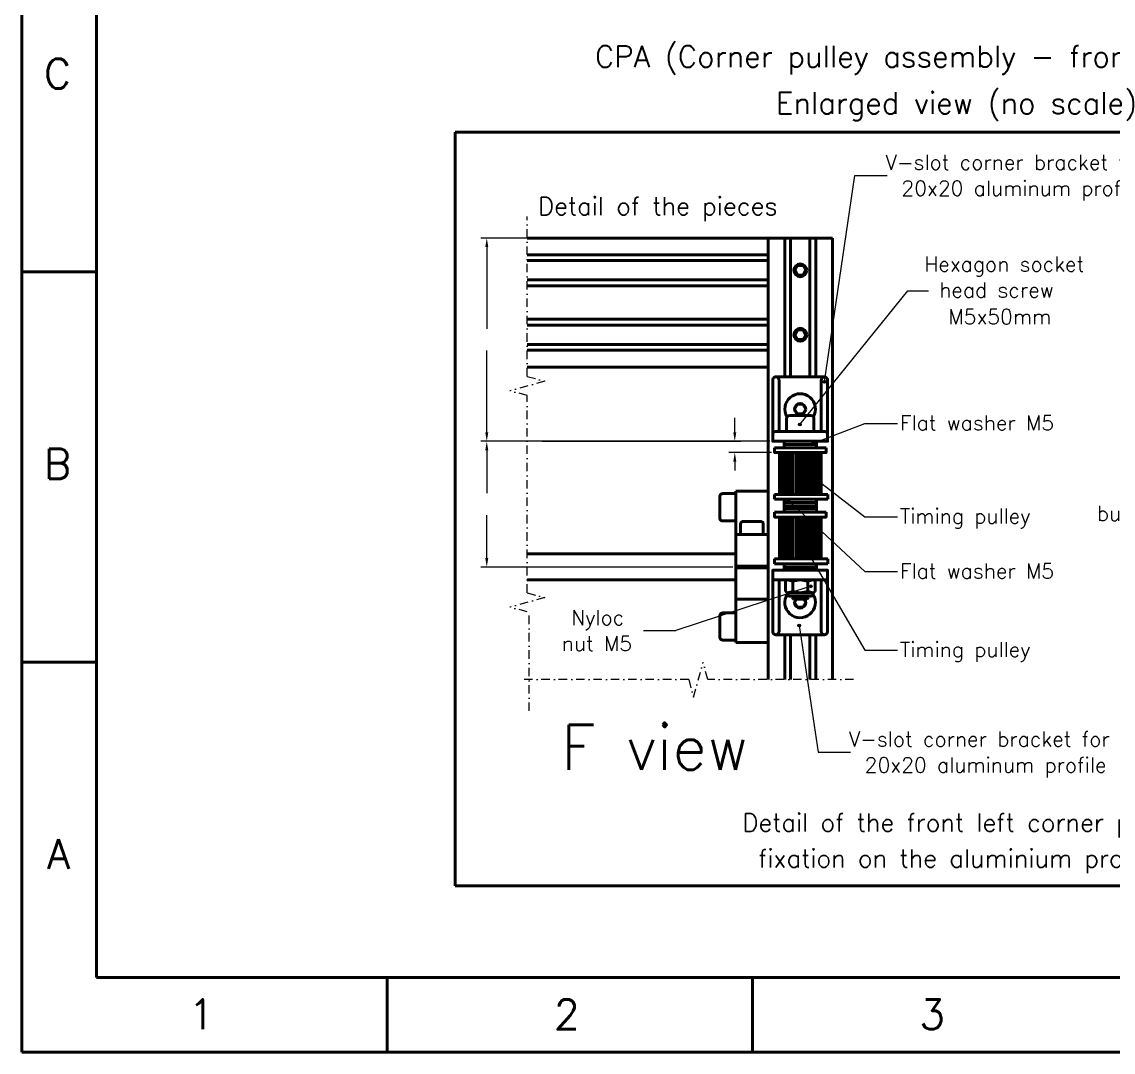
# Model space of a CAD drawing. Extents: x 21047 to 22882, y -7321 to -6014.
# Drawn here: x 21046.5 to 21412.1, y -7321 to -6975.8 of the extents above; entities that cross this region are included whole.
import ezdxf

# ---------------------------------------------------------------- set-up
doc = ezdxf.new("R2010")
doc.units = 0
doc.header["$PDMODE"] = 34
doc.linetypes.add('DASHDOTTINY', pattern=[3.81, 1.905, -0.9525, 0, -0.9525])
doc.layers.get('0').update_dxf_attribs({"lineweight": 0})
doc.layers.add('Cotas', color=90, linetype='Continuous')
doc.layers.add('Hachura', color=9, linetype='Continuous')
for name, color, linetype, lineweight in [('Encurtamento', 61, 'DASHDOTTINY', 13), ('Fixação e Transmissão', 5, 'Continuous', 50), ('Perfis e Cantoneiras', 2, 'Continuous', 50), ('Peças Usinadas', 120, 'Continuous', 50)]:
    doc.layers.add(name, color=color, linetype=linetype, lineweight=lineweight)
doc.styles.get("Standard").update_dxf_attribs({"font": 'romans.shx'})
doc.dimstyles.get("Standard").update_dxf_attribs({"dimtxt": 3, "dimasz": 3, "dimexe": 2, "dimexo": 1, "dimgap": 1, "dimtad": 0, "dimtoh": 1, "dimcen": 0.09, "dimadec": 0, "dimazin": 0, "dimtfac": 1, "dimtdec": 4, "dimtofl": 0, "dimtmove": 0, "dimatfit": 3, "dimfxl": 1, "dimtolj": 1, "dimtzin": 0, "dimarcsym": 0})

# ---------------------------------------------------------------- blocks, each defined once
blk = doc.blocks.new('*D_19_0_0')
at = {"color": 0, "linetype": 'ByBlock', "lineweight": -2}
for p, q in [((21216.11, -7048.27), (21200.29, -7048.27)), ((21202.29, -7051.27), (21202.29, -7078.67)), ((21202.29, -7113.35), (21202.29, -7085.95)), ((21297.08, -7116.35), (21200.29, -7116.35))]:
    blk.add_line(p, q, dxfattribs=at)
for points in [[(21202.29, -7048.27), (21201.79, -7051.27), (21202.29, -7048.27), (21202.79, -7051.27)], [(21202.29, -7116.35), (21202.79, -7113.35), (21202.29, -7116.35), (21201.79, -7113.35)]]:
    blk.add_solid(points, dxfattribs=at)
at = {"layer": 'Defpoints', "color": 0, "linetype": 'ByBlock', "lineweight": 0}
for p in [(21202.29, -7048.27), (21217.11, -7048.27), (21202.29, -7116.35), (21298.08, -7116.35)]:
    blk.add_point(p, dxfattribs=at)
blk = doc.blocks.new('*D_1a_1_1')
at = {"color": 0, "linetype": 'ByBlock', "lineweight": -2}
for p, q in [((21297.08, -7116.35), (21200.29, -7116.35)), ((21202.29, -7119.35), (21202.29, -7133.77)), ((21202.29, -7155.47), (21202.29, -7141.05)), ((21284.71, -7158.47), (21200.29, -7158.47))]:
    blk.add_line(p, q, dxfattribs=at)
for points in [[(21202.29, -7116.35), (21201.79, -7119.35), (21202.29, -7116.35), (21202.79, -7119.35)], [(21202.29, -7158.47), (21202.79, -7155.47), (21202.29, -7158.47), (21201.79, -7155.47)]]:
    blk.add_solid(points, dxfattribs=at)
at = {"layer": 'Defpoints', "color": 0, "linetype": 'ByBlock', "lineweight": 0}
for p in [(21202.29, -7116.35), (21298.08, -7116.35), (21202.29, -7158.47), (21285.71, -7158.47)]:
    blk.add_point(p, dxfattribs=at)
blk = doc.blocks.new('*D_1c_2')
at = {"color": 0, "linetype": 'ByBlock', "lineweight": -2}
for p, q in [((21285.37, -7113.35), (21285.37, -7108.5)), ((21220.87, -7116.35), (21287.37, -7116.35)), ((21297.68, -7120.13), (21283.37, -7120.13)), ((21285.37, -7123.13), (21285.37, -7126.13))]:
    blk.add_line(p, q, dxfattribs=at)
for points in [[(21285.37, -7116.35), (21285.87, -7113.35), (21285.37, -7116.35), (21284.87, -7113.35)], [(21285.37, -7120.13), (21284.87, -7123.13), (21285.37, -7120.13), (21285.87, -7123.13)]]:
    blk.add_solid(points, dxfattribs=at)
at = {"layer": 'Defpoints', "color": 0, "linetype": 'ByBlock', "lineweight": 0}
for p in [(21219.87, -7116.35), (21285.37, -7116.35), (21285.37, -7120.13), (21298.68, -7120.13)]:
    blk.add_point(p, dxfattribs=at)

msp = doc.modelspace()

# ---------------------------------------------------------------- hatches: boundary and pattern name
at = {"layer": 'Cotas'}
h = msp.add_hatch(color=256, dxfattribs=at)
h.dxf.hatch_style = 1
h.paths.add_polyline_path([(21314.952, -7096.473, -0.2411741), (21315.141, -7096.103, -0.6113775), (21315.864, -7096.473, -1), (21314.952, -7096.473)])
h = msp.add_hatch(color=256, dxfattribs=at)
h.dxf.hatch_style = 1
h.paths.add_polyline_path([(21306.735, -7110.764, -0.2411741), (21306.925, -7110.394, -0.6113775), (21307.647, -7110.764, -1), (21306.735, -7110.764)])
h = msp.add_hatch(color=256, dxfattribs=at)
h.dxf.hatch_style = 1
h.paths.add_polyline_path([(21311.335, -7116.965, 0.2411741), (21311.525, -7117.335, 0.6113775), (21312.248, -7116.965, 1), (21311.335, -7116.965)])
h = msp.add_hatch(color=256, dxfattribs=at)
h.dxf.hatch_style = 1
h.paths.add_polyline_path([(21310.722, -7127.942, -0.2411741), (21310.912, -7127.572, -0.6113775), (21311.634, -7127.942, -1), (21310.722, -7127.942)])
h = msp.add_hatch(color=256, dxfattribs=at)
h.dxf.hatch_style = 1
h.paths.add_polyline_path([(21302.856, -7136.24, 0.2411741), (21303.045, -7136.61, 0.6113775), (21303.768, -7136.24, 1), (21302.856, -7136.24)])
h = msp.add_hatch(color=256, dxfattribs=at)
h.dxf.hatch_style = 1
h.paths.add_polyline_path([(21306.203, -7148.209, -0.2411741), (21306.393, -7147.839, -0.6113775), (21307.115, -7148.209, -1), (21306.203, -7148.209)])
h = msp.add_hatch(color=256, dxfattribs=at)
h.dxf.hatch_style = 1
h.paths.add_polyline_path([(21310.391, -7164.939, -0.2411741), (21310.581, -7164.569, -0.6113775), (21311.303, -7164.939, -1), (21310.391, -7164.939)])
h = msp.add_hatch(color=256, dxfattribs=at)
h.dxf.hatch_style = 1
h.paths.add_polyline_path([(21306.445, -7178.071, -0.2411741), (21306.634, -7177.701, -0.6113775), (21307.357, -7178.071, -1), (21306.445, -7178.071)])

# ---------------------------------------------------------------- linework, layer by layer
for p, q in [((21315.408, -7096.473), (21325.57, -7027.253)), ((21325.57, -7027.253), (21336.461, -7027.253)), ((21307.191, -7110.764), (21343.294, -7065.979)), ((21343.294, -7065.979), (21350.297, -7065.979)), ((21311.791, -7116.965), (21328.934, -7110.364)), ((21328.934, -7110.364), (21339.826, -7110.364)), ((21311.178, -7127.942), (21328.934, -7141.615)), ((21303.312, -7136.24), (21328.934, -7160.009)), ((21328.934, -7141.615), (21339.826, -7141.615)), ((21306.659, -7148.209), (21328.934, -7186.302)), ((21328.934, -7160.009), (21339.826, -7160.009)), ((21310.847, -7164.939), (21265.673, -7179.781)), ((21306.901, -7178.071), (21313.266, -7220.494)), ((21254.782, -7179.781), (21265.673, -7179.781)), ((21328.934, -7186.302), (21339.826, -7186.302)), ((21313.266, -7220.494), (21324.158, -7220.494))]:
    msp.add_line(p, q, dxfattribs=at)
for centre in [(21315.408, -7096.473), (21307.191, -7110.764), (21311.791, -7116.965), (21311.178, -7127.942), (21303.312, -7136.24), (21306.659, -7148.209), (21310.847, -7164.939), (21306.901, -7178.071)]:
    msp.add_circle(centre, 0.456, dxfattribs=at)
at = {"layer": 'Encurtamento', "color": 4, "ltscale": 1.5}
for p, q in [((21215.852, -7094.614), (21215.852, -7040.989)), ((21215.852, -7094.614), (21221.697, -7096.216)), ((21221.697, -7096.216), (21210.007, -7099.422)), ((21215.852, -7101.024), (21210.007, -7099.422)), ((21215.852, -7167.101), (21215.852, -7101.024)), ((21221.697, -7168.703), (21210.007, -7171.909)), ((21215.852, -7167.101), (21221.697, -7168.703)), ((21215.852, -7173.511), (21210.007, -7171.909)), ((21216.53, -7206.684), (21216.53, -7173.511)), ((21271.538, -7202.034), (21274.743, -7190.344)), ((21276.346, -7196.189), (21274.743, -7190.344)), ((21269.935, -7196.189), (21214.836, -7196.189)), ((21269.935, -7196.189), (21271.538, -7202.034)), ((21325.172, -7196.189), (21276.346, -7196.189))]:
    msp.add_line(p, q, dxfattribs=at)
at = {"layer": 'Fixação e Transmissão'}
for p, q in [((21306.38, -7057.449), (21305.444, -7059.069)), ((21306.38, -7060.689), (21305.444, -7059.069)), ((21308.25, -7057.449), (21309.186, -7059.069)), ((21308.25, -7060.689), (21309.186, -7059.069)), ((21308.25, -7060.689), (21308.25, -7060.689)), ((21306.38, -7079.049), (21305.444, -7080.669)), ((21306.38, -7082.289), (21305.444, -7080.669)), ((21308.25, -7079.049), (21309.186, -7080.669)), ((21308.25, -7082.289), (21309.186, -7080.669)), ((21308.25, -7082.289), (21308.25, -7082.289)), ((21306.329, -7103.929), (21305.394, -7105.549)), ((21306.329, -7107.169), (21305.394, -7105.549)), ((21308.2, -7103.929), (21309.135, -7105.549)), ((21308.2, -7107.169), (21309.135, -7105.549)), ((21302.722, -7108.789), (21302.722, -7113.109)), ((21310.822, -7107.709), (21303.802, -7107.709)), ((21308.2, -7107.169), (21308.2, -7107.169)), ((21311.902, -7113.109), (21311.902, -7108.789)), ((21302.722, -7113.109), (21311.902, -7113.109)), ((21298.675, -7120.129), (21298.675, -7118.509)), ((21300.295, -7120.129), (21300.295, -7134.169)), ((21300.336, -7120.129), (21300.336, -7134.169)), ((21300.547, -7120.129), (21300.547, -7134.169)), ((21300.913, -7120.129), (21300.913, -7134.169)), ((21301.454, -7120.129), (21301.454, -7134.169)), ((21302.116, -7120.129), (21302.116, -7134.169)), ((21302.935, -7120.129), (21302.935, -7134.169)), ((21303.828, -7120.129), (21303.828, -7134.169)), ((21304.437, -7120.129), (21304.437, -7134.169)), ((21304.844, -7120.129), (21304.844, -7134.169)), ((21305.881, -7120.129), (21305.881, -7134.169)), ((21306.183, -7120.129), (21306.183, -7134.169)), ((21306.961, -7120.129), (21306.961, -7134.169)), ((21306.996, -7120.129), (21306.996, -7134.169)), ((21308.074, -7120.129), (21308.074, -7134.169)), ((21308.811, -7120.129), (21308.811, -7134.169)), ((21309.178, -7120.129), (21309.178, -7134.169)), ((21310.195, -7120.129), (21310.195, -7134.169)), ((21310.514, -7120.129), (21310.514, -7134.169)), ((21311.178, -7120.129), (21311.178, -7134.169)), ((21312.032, -7120.129), (21312.032, -7134.169)), ((21312.801, -7120.129), (21312.801, -7134.169)), ((21313.408, -7120.129), (21313.408, -7134.169)), ((21313.886, -7120.129), (21313.886, -7134.169)), ((21314.187, -7120.129), (21314.187, -7134.169)), ((21314.328, -7120.129), (21314.328, -7134.169)), ((21314.335, -7120.129), (21314.335, -7134.169)), ((21315.955, -7120.129), (21315.955, -7118.509)), ((21280.315, -7141.959), (21280.315, -7134.939)), ((21281.395, -7133.859), (21285.715, -7133.859)), ((21285.715, -7133.049), (21285.715, -7183.809)), ((21285.715, -7133.049), (21296.515, -7133.049)), ((21296.515, -7133.049), (21296.515, -7183.809)), ((21298.675, -7135.789), (21298.675, -7134.169)), ((21316.539, -7135.789), (21316.539, -7134.169)), ((21285.715, -7143.039), (21281.395, -7143.039)), ((21294.006, -7143.182), (21288.224, -7143.182)), ((21298.675, -7141.729), (21298.675, -7140.109)), ((21300.295, -7141.729), (21300.295, -7155.769)), ((21300.336, -7141.729), (21300.336, -7155.769)), ((21300.547, -7141.729), (21300.547, -7155.769)), ((21300.913, -7141.729), (21300.913, -7155.769)), ((21301.454, -7141.729), (21301.454, -7155.769)), ((21302.116, -7141.729), (21302.116, -7155.769)), ((21302.935, -7141.729), (21302.935, -7155.769)), ((21303.828, -7141.729), (21303.828, -7155.769)), ((21304.437, -7141.729), (21304.437, -7155.769)), ((21304.844, -7141.729), (21304.844, -7155.769)), ((21305.881, -7141.729), (21305.881, -7155.769)), ((21306.183, -7141.729), (21306.183, -7155.769)), ((21306.961, -7141.729), (21306.961, -7155.769)), ((21306.996, -7141.729), (21306.996, -7155.769)), ((21308.074, -7141.729), (21308.074, -7155.769)), ((21308.811, -7141.729), (21308.811, -7155.769)), ((21309.178, -7141.729), (21309.178, -7155.769)), ((21310.195, -7141.729), (21310.195, -7155.769)), ((21310.514, -7141.729), (21310.514, -7155.769)), ((21311.178, -7141.729), (21311.178, -7155.769)), ((21312.032, -7141.729), (21312.032, -7155.769)), ((21312.801, -7141.729), (21312.801, -7155.769)), ((21313.408, -7141.729), (21313.408, -7155.769)), ((21313.886, -7141.729), (21313.886, -7155.769)), ((21314.187, -7141.729), (21314.187, -7155.769)), ((21314.328, -7141.729), (21314.328, -7155.769)), ((21314.335, -7141.729), (21314.335, -7155.769)), ((21315.955, -7141.729), (21315.955, -7140.109)), ((21287.335, -7144.071), (21287.335, -7147.629)), ((21294.895, -7147.629), (21294.895, -7144.071)), ((21285.715, -7147.629), (21296.515, -7147.629)), ((21298.675, -7157.389), (21298.675, -7155.769)), ((21316.539, -7157.389), (21316.539, -7155.769)), ((21285.715, -7158.159), (21296.515, -7158.159)), ((21285.715, -7158.699), (21296.515, -7158.699)), ((21302.995, -7162.789), (21302.327, -7163.174)), ((21302.327, -7163.174), (21302.327, -7166.723)), ((21311.635, -7162.789), (21302.995, -7162.789)), ((21302.995, -7162.789), (21304.821, -7163.174)), ((21304.821, -7163.174), (21307.315, -7162.789)), ((21304.821, -7163.174), (21304.821, -7166.723)), ((21309.809, -7163.174), (21307.315, -7162.789)), ((21311.635, -7162.789), (21309.809, -7163.174)), ((21309.809, -7163.174), (21309.809, -7166.723)), ((21311.635, -7162.789), (21312.304, -7163.174)), ((21312.304, -7163.174), (21312.304, -7166.723)), ((21302.995, -7167.109), (21302.327, -7166.723)), ((21302.995, -7167.109), (21304.821, -7166.723)), ((21311.635, -7167.109), (21302.995, -7167.109)), ((21302.995, -7167.109), (21302.995, -7167.649)), ((21311.095, -7168.189), (21303.535, -7168.189)), ((21304.615, -7168.189), (21304.615, -7168.729)), ((21304.615, -7168.729), (21305.155, -7169.269)), ((21304.821, -7166.723), (21307.315, -7167.109)), ((21309.809, -7166.723), (21307.315, -7167.109)), ((21310.015, -7168.729), (21309.475, -7169.269)), ((21311.635, -7167.109), (21309.809, -7166.723)), ((21310.015, -7168.189), (21310.015, -7168.729)), ((21311.635, -7167.109), (21312.304, -7166.723)), ((21311.635, -7167.109), (21311.635, -7167.649)), ((21285.715, -7169.229), (21296.515, -7169.229)), ((21309.475, -7169.269), (21305.155, -7169.269)), ((21306.018, -7169.269), (21305.394, -7170.349)), ((21306.329, -7171.969), (21305.394, -7170.349)), ((21308.2, -7171.969), (21309.135, -7170.349)), ((21308.2, -7171.969), (21308.2, -7171.969)), ((21308.512, -7169.269), (21309.135, -7170.349)), ((21280.315, -7174.899), (21280.315, -7181.919)), ((21285.715, -7173.819), (21281.395, -7173.819)), ((21281.395, -7182.999), (21285.715, -7182.999)), ((21285.715, -7183.809), (21296.515, -7183.809))]:
    msp.add_line(p, q, dxfattribs=at)
at = {"layer": 'Fixação e Transmissão', "ltscale": 0.1}
for p, q in [((21306.38, -7057.449), (21308.25, -7057.449)), ((21306.38, -7060.689), (21308.25, -7060.689)), ((21306.38, -7079.049), (21308.25, -7079.049)), ((21306.38, -7082.289), (21308.25, -7082.289)), ((21306.329, -7103.929), (21308.2, -7103.929)), ((21306.329, -7107.169), (21308.2, -7107.169)), ((21306.329, -7168.729), (21308.2, -7168.729)), ((21306.329, -7171.969), (21308.2, -7171.969))]:
    msp.add_line(p, q, dxfattribs=at)
at = {"layer": 'Fixação e Transmissão', "color": 7, "ltscale": 0.1}
for p, q in [((21301.915, -7117.429), (21301.915, -7116.349)), ((21301.915, -7118.509), (21301.915, -7117.429)), ((21312.715, -7117.429), (21312.715, -7116.349)), ((21312.715, -7118.509), (21312.715, -7117.429)), ((21301.915, -7136.869), (21301.915, -7135.789)), ((21312.715, -7136.869), (21312.715, -7135.789)), ((21301.915, -7137.949), (21301.915, -7136.869)), ((21301.915, -7139.029), (21301.915, -7137.949)), ((21301.915, -7140.109), (21301.915, -7139.029)), ((21312.715, -7137.949), (21312.715, -7136.869)), ((21312.715, -7139.029), (21312.715, -7137.949)), ((21312.715, -7140.109), (21312.715, -7139.029)), ((21301.915, -7158.469), (21301.915, -7157.389)), ((21312.715, -7158.469), (21312.715, -7157.389)), ((21301.915, -7159.549), (21301.915, -7158.469)), ((21312.715, -7159.549), (21312.715, -7158.469))]:
    msp.add_line(p, q, dxfattribs=at)
at = {"layer": 'Fixação e Transmissão', "color": 7}
for p, q in [((21301.915, -7116.349), (21312.715, -7116.349)), ((21301.915, -7117.429), (21312.715, -7117.429)), ((21301.915, -7117.429), (21312.715, -7117.429)), ((21301.915, -7118.509), (21312.715, -7118.509)), ((21301.915, -7135.789), (21312.715, -7135.789)), ((21301.915, -7136.869), (21312.715, -7136.869)), ((21301.915, -7136.869), (21312.715, -7136.869)), ((21301.915, -7137.949), (21312.715, -7137.949)), ((21301.915, -7137.949), (21312.715, -7137.949)), ((21301.915, -7139.029), (21312.715, -7139.029)), ((21301.915, -7140.109), (21312.715, -7140.109)), ((21301.915, -7157.389), (21312.715, -7157.389)), ((21301.915, -7158.469), (21312.715, -7158.469)), ((21301.915, -7158.469), (21312.715, -7158.469)), ((21301.915, -7159.549), (21312.715, -7159.549))]:
    msp.add_line(p, q, dxfattribs=at)
at = {"layer": 'Fixação e Transmissão', "flags": 128}
for points in [[(21315.955, -7118.509), (21298.675, -7118.509)], [(21316.539, -7134.169), (21298.675, -7134.169)], [(21316.539, -7135.789), (21298.675, -7135.789)], [(21315.955, -7140.109), (21298.675, -7140.109)], [(21316.539, -7155.769), (21298.675, -7155.769)], [(21316.539, -7157.389), (21298.675, -7157.389)]]:
    msp.add_lwpolyline(points, dxfattribs=at)
at = {"layer": 'Fixação e Transmissão'}
for centre in [(21307.315, -7059.069), (21307.315, -7080.669), (21307.265, -7105.549)]:
    msp.add_circle(centre, 1.871, dxfattribs=at)
for centre, radius, start, end in [((21307.265, -7105.549), 5.13, 329.59269, 211.3644), ((21303.802, -7108.789), 1.08, 90, 180), ((21310.822, -7108.789), 1.08, 360, 90), ((21281.395, -7134.939), 1.08, 90, 180), ((21281.395, -7141.959), 1.08, 180, 270), ((21288.224, -7144.071), 0.889, 90, 180), ((21294.006, -7144.071), 0.889, 360, 90), ((21307.265, -7170.349), 5.13, 146.33178, 31.57935), ((21303.535, -7167.649), 0.54, 180, 270), ((21311.095, -7167.649), 0.54, 270, 360), ((21307.265, -7170.349), 1.871, 144.73561, 35.26439), ((21281.395, -7174.899), 1.08, 90, 180), ((21281.395, -7181.919), 1.08, 180, 270)]:
    msp.add_arc(centre, radius, start, end, dxfattribs=at)
for points, degree in [([(21300.336, -7120.129), (21298.675, -7120.129), (21298.675, -7120.129)], 2), ([(21300.336, -7120.129), (21300.398, -7120.129), (21300.547, -7120.129)], 2), ([(21300.913, -7120.129), (21300.691, -7120.129), (21300.547, -7120.129)], 2), ([(21300.913, -7120.129), (21301.144, -7120.129), (21301.454, -7120.129)], 2), ([(21302.116, -7120.129), (21301.752, -7120.129), (21301.454, -7120.129)], 2), ([(21302.116, -7120.129), (21302.494, -7120.129), (21302.935, -7120.129)], 2), ([(21303.828, -7120.129), (21303.358, -7120.129), (21302.935, -7120.129)], 2), ([(21303.828, -7120.129), (21304.317, -7120.129), (21304.844, -7120.129)], 2), ([(21305.881, -7120.129), (21305.351, -7120.129), (21304.844, -7120.129)], 2), ([(21305.881, -7120.129), (21306.433, -7120.129), (21306.996, -7120.129)], 2), ([(21308.074, -7120.129), (21306.996, -7120.129)], 1), ([(21308.074, -7120.129), (21308.635, -7120.129), (21309.178, -7120.129)], 2), ([(21310.195, -7120.129), (21309.7, -7120.129), (21309.178, -7120.129)], 2), ([(21310.195, -7120.129), (21310.708, -7120.129), (21311.178, -7120.129)], 2), ([(21312.032, -7120.129), (21311.631, -7120.129), (21311.178, -7120.129)], 2), ([(21312.032, -7120.129), (21312.448, -7120.129), (21312.801, -7120.129)], 2), ([(21313.408, -7120.129), (21313.138, -7120.129), (21312.801, -7120.129)], 2), ([(21313.408, -7120.129), (21313.687, -7120.129), (21313.886, -7120.129)], 2), ([(21314.187, -7120.129), (21314.076, -7120.129), (21313.886, -7120.129)], 2), ([(21314.187, -7120.129), (21314.302, -7120.129), (21314.328, -7120.129)], 2), ([(21315.955, -7120.129), (21315.955, -7120.129), (21314.328, -7120.129)], 2), ([(21300.336, -7141.729), (21298.675, -7141.729), (21298.675, -7141.729)], 2), ([(21300.336, -7141.729), (21300.398, -7141.729), (21300.547, -7141.729)], 2), ([(21300.913, -7141.729), (21300.691, -7141.729), (21300.547, -7141.729)], 2), ([(21300.913, -7141.729), (21301.144, -7141.729), (21301.454, -7141.729)], 2), ([(21302.116, -7141.729), (21301.752, -7141.729), (21301.454, -7141.729)], 2), ([(21302.116, -7141.729), (21302.494, -7141.729), (21302.935, -7141.729)], 2), ([(21303.828, -7141.729), (21303.358, -7141.729), (21302.935, -7141.729)], 2), ([(21303.828, -7141.729), (21304.317, -7141.729), (21304.844, -7141.729)], 2), ([(21305.881, -7141.729), (21305.351, -7141.729), (21304.844, -7141.729)], 2), ([(21305.881, -7141.729), (21306.433, -7141.729), (21306.996, -7141.729)], 2), ([(21308.074, -7141.729), (21306.996, -7141.729)], 1), ([(21308.074, -7141.729), (21308.635, -7141.729), (21309.178, -7141.729)], 2), ([(21310.195, -7141.729), (21309.7, -7141.729), (21309.178, -7141.729)], 2), ([(21310.195, -7141.729), (21310.708, -7141.729), (21311.178, -7141.729)], 2), ([(21312.032, -7141.729), (21311.631, -7141.729), (21311.178, -7141.729)], 2), ([(21312.032, -7141.729), (21312.448, -7141.729), (21312.801, -7141.729)], 2), ([(21313.408, -7141.729), (21313.138, -7141.729), (21312.801, -7141.729)], 2), ([(21313.408, -7141.729), (21313.687, -7141.729), (21313.886, -7141.729)], 2), ([(21314.187, -7141.729), (21314.076, -7141.729), (21313.886, -7141.729)], 2), ([(21314.187, -7141.729), (21314.302, -7141.729), (21314.328, -7141.729)], 2), ([(21315.955, -7141.729), (21315.955, -7141.729), (21314.328, -7141.729)], 2)]:
    msp.add_open_spline(points, degree=degree, dxfattribs=at)
at = {"layer": 'Hachura'}
for p, q in [((21310.015, -7168.729), (21304.615, -7168.729)), ((21305.155, -7168.189), (21305.155, -7169.269)), ((21309.475, -7168.189), (21309.475, -7169.269))]:
    msp.add_line(p, q, dxfattribs=at)
at = {"layer": 'Perfis e Cantoneiras'}
for p, q in [((21296.515, -7048.269), (21215.852, -7048.269)), ((21296.515, -7196.189), (21296.515, -7048.269)), ((21318.115, -7048.269), (21296.515, -7048.269)), ((21302.131, -7094.749), (21302.131, -7048.269)), ((21304.075, -7094.749), (21304.075, -7048.269)), ((21310.555, -7094.749), (21310.555, -7048.269)), ((21312.499, -7094.749), (21312.499, -7048.269)), ((21318.115, -7196.189), (21318.115, -7048.269)), ((21296.515, -7053.885), (21215.852, -7053.885)), ((21296.515, -7055.829), (21215.852, -7055.829)), ((21296.515, -7062.309), (21215.852, -7062.309)), ((21296.515, -7064.253), (21215.852, -7064.253)), ((21296.515, -7075.485), (21215.852, -7075.485)), ((21296.515, -7077.429), (21215.852, -7077.429)), ((21296.515, -7083.909), (21215.852, -7083.909)), ((21296.515, -7085.853), (21215.852, -7085.853)), ((21296.515, -7091.469), (21215.852, -7091.469)), ((21302.131, -7196.189), (21302.131, -7181.149)), ((21304.075, -7196.189), (21304.075, -7181.149)), ((21310.555, -7196.189), (21310.555, -7181.149)), ((21312.499, -7196.189), (21312.499, -7181.149))]:
    msp.add_line(p, q, dxfattribs=at)
at = {"layer": 'Perfis e Cantoneiras', "color": 30}
for p, q in [((21315.365, -7094.749), (21299.165, -7094.749)), ((21315.365, -7094.749), (21299.165, -7094.749)), ((21298.085, -7095.829), (21298.085, -7113.556)), ((21298.085, -7113.556), (21298.085, -7095.829)), ((21300.245, -7113.109), (21300.245, -7096.276)), ((21300.245, -7113.109), (21300.245, -7096.276)), ((21314.285, -7096.276), (21314.285, -7113.109)), ((21314.285, -7113.109), (21314.285, -7096.276)), ((21316.445, -7113.556), (21316.445, -7095.829)), ((21316.445, -7113.556), (21316.445, -7095.829)), ((21298.085, -7116.349), (21298.085, -7113.556)), ((21298.085, -7113.556), (21298.085, -7116.349)), ((21299.165, -7113.109), (21315.365, -7113.109)), ((21299.165, -7113.109), (21315.365, -7113.109)), ((21316.445, -7116.349), (21316.445, -7113.556)), ((21316.445, -7116.349), (21316.445, -7113.556)), ((21299.165, -7116.349), (21315.365, -7116.349)), ((21315.365, -7116.349), (21299.165, -7116.349)), ((21298.085, -7159.549), (21298.085, -7162.341)), ((21298.085, -7159.549), (21298.085, -7162.341)), ((21315.365, -7159.549), (21299.165, -7159.549)), ((21299.165, -7159.549), (21315.365, -7159.549)), ((21316.445, -7159.549), (21316.445, -7162.341)), ((21316.445, -7162.341), (21316.445, -7159.549)), ((21298.085, -7162.341), (21298.085, -7180.069)), ((21298.085, -7162.341), (21298.085, -7180.069)), ((21315.365, -7162.789), (21299.165, -7162.789)), ((21315.365, -7162.789), (21299.165, -7162.789)), ((21300.245, -7179.621), (21300.245, -7162.789)), ((21300.245, -7162.789), (21300.245, -7179.621)), ((21314.285, -7162.789), (21314.285, -7179.621)), ((21314.285, -7162.789), (21314.285, -7179.621)), ((21316.445, -7180.069), (21316.445, -7162.341)), ((21316.445, -7162.341), (21316.445, -7180.069)), ((21299.165, -7181.149), (21315.365, -7181.149)), ((21299.165, -7181.149), (21315.365, -7181.149))]:
    msp.add_line(p, q, dxfattribs=at)
at = {"layer": 'Perfis e Cantoneiras'}
for centre in [(21307.315, -7059.069), (21307.315, -7080.669)]:
    msp.add_circle(centre, 2.16, dxfattribs=at)
at = {"layer": 'Perfis e Cantoneiras', "color": 30}
for centre, start, end in [((21299.165, -7095.829), 168.75, 180), ((21299.165, -7095.829), 90, 112.5), ((21315.365, -7095.829), 67.5007, 90), ((21315.365, -7095.829), 0, 11.25), ((21299.165, -7180.069), 180, 191.25), ((21299.165, -7180.069), 247.5007, 270), ((21315.365, -7180.069), 270, 292.5), ((21315.365, -7180.069), 348.75, 360)]:
    msp.add_arc(centre, 1.08, start, end, dxfattribs=at)
for points, degree in [([(21298.106, -7095.618), (21298.085, -7095.722), (21298.085, -7095.827)], 2), ([(21298.106, -7095.618), (21298.089, -7095.687), (21298.085, -7095.829)], 2), ([(21298.085, -7095.829), (21298.089, -7095.687), (21298.106, -7095.618)], 2), ([(21298.167, -7095.415), (21298.127, -7095.512), (21298.106, -7095.616)], 2), ([(21298.167, -7095.415), (21298.13, -7095.502), (21298.106, -7095.618)], 2), ([(21298.106, -7095.618), (21298.13, -7095.502), (21298.167, -7095.415)], 2), ([(21298.401, -7095.065), (21298.261, -7095.2), (21298.167, -7095.415)], 2), ([(21298.167, -7095.415), (21298.261, -7095.2), (21298.401, -7095.065)], 2), ([(21298.267, -7095.228), (21298.208, -7095.317), (21298.168, -7095.414)], 2), ([(21298.401, -7095.065), (21298.326, -7095.141), (21298.267, -7095.228)], 2), ([(21298.752, -7094.831), (21298.561, -7094.908), (21298.401, -7095.065)], 2), ([(21298.401, -7095.065), (21298.561, -7094.908), (21298.752, -7094.831)], 2), ([(21298.565, -7094.931), (21298.476, -7094.989), (21298.401, -7095.065)], 2), ([(21298.752, -7094.831), (21298.653, -7094.872), (21298.565, -7094.931)], 2), ([(21299.165, -7094.749), (21298.953, -7094.749), (21298.752, -7094.831)], 2), ([(21298.752, -7094.831), (21298.953, -7094.749), (21299.165, -7094.749)], 2), ([(21298.953, -7094.769), (21298.849, -7094.791), (21298.752, -7094.831)], 2), ([(21299.165, -7094.749), (21299.059, -7094.749), (21298.955, -7094.769)], 2), ([(21299.578, -7094.865), (21299.377, -7094.749), (21299.165, -7094.749)], 2), ([(21299.165, -7094.749), (21299.271, -7094.749), (21299.375, -7094.778)], 2), ([(21299.375, -7094.778), (21299.48, -7094.807), (21299.578, -7094.865)], 2), ([(21299.929, -7095.196), (21299.769, -7094.974), (21299.578, -7094.865)], 2), ([(21299.578, -7094.865), (21299.676, -7094.922), (21299.765, -7095.006)], 2), ([(21299.765, -7095.006), (21299.853, -7095.09), (21299.929, -7095.196)], 2), ([(21300.163, -7095.691), (21300.068, -7095.387), (21299.929, -7095.196)], 2), ([(21299.929, -7095.196), (21300.004, -7095.303), (21300.063, -7095.427)], 2), ([(21300.063, -7095.427), (21300.122, -7095.552), (21300.163, -7095.691)], 2), ([(21314.601, -7095.196), (21314.461, -7095.387), (21314.367, -7095.691)], 2), ([(21314.367, -7095.691), (21314.408, -7095.552), (21314.467, -7095.427)], 2), ([(21314.467, -7095.427), (21314.526, -7095.303), (21314.601, -7095.196)], 2), ([(21314.952, -7094.865), (21314.761, -7094.974), (21314.601, -7095.196)], 2), ([(21314.601, -7095.196), (21314.676, -7095.09), (21314.765, -7095.006)], 2), ([(21314.765, -7095.006), (21314.853, -7094.922), (21314.952, -7094.865)], 2), ([(21315.365, -7094.749), (21315.153, -7094.749), (21314.952, -7094.865)], 2), ([(21314.952, -7094.865), (21315.05, -7094.807), (21315.154, -7094.778)], 2), ([(21315.154, -7094.778), (21315.258, -7094.749), (21315.365, -7094.749)], 2), ([(21315.575, -7094.769), (21315.471, -7094.749), (21315.365, -7094.749)], 2), ([(21315.778, -7094.831), (21315.577, -7094.749), (21315.365, -7094.749)], 2), ([(21315.365, -7094.749), (21315.577, -7094.749), (21315.778, -7094.831)], 2), ([(21315.778, -7094.831), (21315.681, -7094.791), (21315.577, -7094.769)], 2), ([(21315.965, -7094.931), (21315.876, -7094.872), (21315.778, -7094.831)], 2), ([(21316.129, -7095.065), (21315.969, -7094.908), (21315.778, -7094.831)], 2), ([(21315.778, -7094.831), (21315.969, -7094.908), (21316.129, -7095.065)], 2), ([(21316.129, -7095.065), (21316.053, -7094.989), (21315.965, -7094.931)], 2), ([(21316.263, -7095.228), (21316.204, -7095.141), (21316.129, -7095.065)], 2), ([(21316.363, -7095.415), (21316.268, -7095.2), (21316.129, -7095.065)], 2), ([(21316.129, -7095.065), (21316.268, -7095.2), (21316.363, -7095.415)], 2), ([(21316.363, -7095.415), (21316.322, -7095.317), (21316.263, -7095.228)], 2), ([(21316.424, -7095.618), (21316.403, -7095.513), (21316.363, -7095.415)], 2), ([(21316.424, -7095.618), (21316.4, -7095.502), (21316.363, -7095.415)], 2), ([(21316.363, -7095.415), (21316.4, -7095.502), (21316.424, -7095.618)], 2), ([(21316.445, -7095.827), (21316.445, -7095.722), (21316.424, -7095.618)], 2), ([(21316.445, -7095.829), (21316.441, -7095.687), (21316.424, -7095.618)], 2), ([(21316.424, -7095.618), (21316.441, -7095.687), (21316.445, -7095.829)], 2), ([(21300.224, -7095.978), (21300.2, -7095.814), (21300.163, -7095.691)], 2), ([(21300.163, -7095.691), (21300.203, -7095.831), (21300.224, -7095.978)], 2), ([(21300.245, -7096.276), (21300.241, -7096.076), (21300.224, -7095.978)], 2), ([(21300.224, -7095.978), (21300.245, -7096.126), (21300.245, -7096.276)], 2), ([(21314.306, -7095.978), (21314.289, -7096.076), (21314.285, -7096.276)], 2), ([(21314.285, -7096.276), (21314.285, -7096.126), (21314.306, -7095.978)], 2), ([(21314.367, -7095.691), (21314.33, -7095.814), (21314.306, -7095.978)], 2), ([(21314.306, -7095.978), (21314.326, -7095.831), (21314.367, -7095.691)], 2), ([(21298.085, -7113.556), (21298.089, -7113.497), (21298.106, -7113.469)], 2), ([(21298.106, -7113.469), (21298.089, -7113.497), (21298.085, -7113.556)], 2), ([(21298.106, -7113.469), (21298.13, -7113.421), (21298.167, -7113.385)], 2), ([(21298.167, -7113.385), (21298.13, -7113.421), (21298.106, -7113.469)], 2), ([(21298.167, -7113.385), (21298.261, -7113.295), (21298.401, -7113.24)], 2), ([(21298.401, -7113.24), (21298.261, -7113.296), (21298.167, -7113.385)], 2), ([(21298.401, -7113.24), (21298.561, -7113.175), (21298.752, -7113.143)], 2), ([(21298.752, -7113.143), (21298.561, -7113.175), (21298.401, -7113.24)], 2), ([(21298.752, -7113.143), (21298.953, -7113.108), (21299.165, -7113.109)], 2), ([(21299.165, -7113.109), (21298.953, -7113.109), (21298.752, -7113.143)], 2), ([(21299.165, -7113.109), (21299.377, -7113.108), (21299.578, -7113.109)], 2), ([(21299.375, -7113.109), (21299.165, -7113.109)], 1), ([(21299.578, -7113.109), (21299.768, -7113.108), (21299.928, -7113.109)], 2), ([(21299.929, -7113.109), (21300.068, -7113.108), (21300.163, -7113.109)], 2), ([(21300.163, -7113.109), (21300.2, -7113.109), (21300.224, -7113.109)], 2), ([(21300.224, -7113.109), (21300.241, -7113.108), (21300.245, -7113.109)], 2), ([(21314.285, -7113.109), (21314.289, -7113.108), (21314.306, -7113.109)], 2), ([(21314.306, -7113.109), (21314.33, -7113.109), (21314.367, -7113.109)], 2), ([(21314.367, -7113.109), (21314.461, -7113.108), (21314.601, -7113.109)], 2), ([(21314.602, -7113.109), (21314.761, -7113.108), (21314.952, -7113.109)], 2), ([(21314.952, -7113.109), (21315.153, -7113.108), (21315.365, -7113.109)], 2), ([(21315.365, -7113.109), (21315.154, -7113.109)], 1), ([(21315.365, -7113.109), (21315.577, -7113.108), (21315.778, -7113.143)], 2), ([(21315.778, -7113.143), (21315.577, -7113.109), (21315.365, -7113.109)], 2), ([(21315.778, -7113.143), (21315.969, -7113.175), (21316.129, -7113.24)], 2), ([(21316.129, -7113.24), (21315.969, -7113.175), (21315.778, -7113.143)], 2), ([(21316.129, -7113.24), (21316.268, -7113.295), (21316.363, -7113.385)], 2), ([(21316.363, -7113.385), (21316.268, -7113.296), (21316.129, -7113.24)], 2), ([(21316.363, -7113.385), (21316.4, -7113.421), (21316.424, -7113.469)], 2), ([(21316.424, -7113.469), (21316.4, -7113.421), (21316.363, -7113.385)], 2), ([(21316.424, -7113.469), (21316.441, -7113.497), (21316.445, -7113.556)], 2), ([(21316.445, -7113.556), (21316.441, -7113.497), (21316.424, -7113.469)], 2), ([(21298.085, -7116.349), (21298.085, -7116.349), (21298.106, -7116.349)], 2), ([(21298.106, -7116.349), (21298.126, -7116.349), (21298.167, -7116.349)], 2), ([(21298.167, -7116.349), (21298.208, -7116.349), (21298.267, -7116.349)], 2), ([(21298.267, -7116.349), (21298.326, -7116.349), (21298.401, -7116.349)], 2), ([(21298.401, -7116.349), (21298.476, -7116.349), (21298.565, -7116.349)], 2), ([(21298.565, -7116.349), (21298.653, -7116.349), (21298.752, -7116.349)], 2), ([(21298.752, -7116.349), (21298.85, -7116.349), (21298.954, -7116.349)], 2), ([(21298.954, -7116.349), (21299.165, -7116.349)], 1), ([(21315.365, -7116.349), (21315.575, -7116.349)], 1), ([(21315.365, -7116.349), (21315.548, -7116.349), (21315.721, -7116.349), (21315.835, -7116.349), (21315.939, -7116.349), (21316.04, -7116.349), (21316.129, -7116.349), (21316.169, -7116.349), (21316.209, -7116.349), (21316.244, -7116.349), (21316.279, -7116.349), (21316.309, -7116.349), (21316.338, -7116.349), (21316.361, -7116.349), (21316.384, -7116.349), (21316.401, -7116.349), (21316.418, -7116.349), (21316.428, -7116.349), (21316.438, -7116.349), (21316.441, -7116.349), (21316.445, -7116.349)], 2), ([(21315.575, -7116.349), (21315.68, -7116.349), (21315.778, -7116.349)], 2), ([(21315.778, -7116.349), (21315.876, -7116.349), (21315.965, -7116.349)], 2), ([(21315.965, -7116.349), (21316.053, -7116.349), (21316.129, -7116.349)], 2), ([(21316.129, -7116.349), (21316.204, -7116.349), (21316.263, -7116.349)], 2), ([(21316.263, -7116.349), (21316.322, -7116.349), (21316.363, -7116.349)], 2), ([(21316.363, -7116.349), (21316.403, -7116.349), (21316.424, -7116.349)], 2), ([(21316.424, -7116.349), (21316.445, -7116.349), (21316.445, -7116.349)], 2), ([(21298.105, -7159.549), (21298.085, -7159.549), (21298.085, -7159.549)], 2), ([(21299.165, -7159.549), (21298.982, -7159.549), (21298.808, -7159.549), (21298.694, -7159.549), (21298.59, -7159.549), (21298.489, -7159.549), (21298.401, -7159.549), (21298.361, -7159.549), (21298.32, -7159.549), (21298.285, -7159.549), (21298.25, -7159.549), (21298.221, -7159.549), (21298.192, -7159.549), (21298.168, -7159.549), (21298.145, -7159.549), (21298.128, -7159.549), (21298.112, -7159.549), (21298.102, -7159.549), (21298.091, -7159.549), (21298.088, -7159.549), (21298.085, -7159.549)], 2), ([(21298.167, -7159.549), (21298.126, -7159.549), (21298.105, -7159.549)], 2), ([(21298.267, -7159.549), (21298.208, -7159.549), (21298.167, -7159.549)], 2), ([(21298.401, -7159.549), (21298.326, -7159.549), (21298.267, -7159.549)], 2), ([(21298.565, -7159.549), (21298.476, -7159.549), (21298.401, -7159.549)], 2), ([(21298.751, -7159.549), (21298.653, -7159.549), (21298.565, -7159.549)], 2), ([(21298.954, -7159.549), (21298.85, -7159.549), (21298.751, -7159.549)], 2), ([(21299.165, -7159.549), (21298.954, -7159.549)], 1), ([(21315.575, -7159.549), (21315.365, -7159.549)], 1), ([(21315.778, -7159.549), (21315.68, -7159.549), (21315.575, -7159.549)], 2), ([(21315.965, -7159.549), (21315.876, -7159.549), (21315.778, -7159.549)], 2), ([(21316.128, -7159.549), (21316.053, -7159.549), (21315.965, -7159.549)], 2), ([(21316.263, -7159.549), (21316.204, -7159.549), (21316.128, -7159.549)], 2), ([(21316.362, -7159.549), (21316.322, -7159.549), (21316.263, -7159.549)], 2), ([(21316.424, -7159.549), (21316.403, -7159.549), (21316.362, -7159.549)], 2), ([(21316.445, -7159.549), (21316.445, -7159.549), (21316.424, -7159.549)], 2), ([(21298.105, -7162.428), (21298.088, -7162.4), (21298.085, -7162.341)], 2), ([(21298.085, -7162.341), (21298.088, -7162.4), (21298.105, -7162.428)], 2), ([(21298.167, -7162.512), (21298.13, -7162.476), (21298.105, -7162.428)], 2), ([(21298.105, -7162.428), (21298.13, -7162.476), (21298.167, -7162.512)], 2), ([(21298.401, -7162.658), (21298.261, -7162.602), (21298.167, -7162.512)], 2), ([(21298.167, -7162.512), (21298.261, -7162.601), (21298.401, -7162.658)], 2), ([(21298.751, -7162.754), (21298.561, -7162.722), (21298.401, -7162.658)], 2), ([(21298.401, -7162.658), (21298.561, -7162.722), (21298.751, -7162.754)], 2), ([(21299.165, -7162.789), (21298.953, -7162.789), (21298.751, -7162.754)], 2), ([(21298.751, -7162.754), (21298.953, -7162.789), (21299.165, -7162.789)], 2), ([(21299.165, -7162.789), (21299.375, -7162.789)], 1), ([(21299.578, -7162.789), (21299.377, -7162.789), (21299.165, -7162.789)], 2), ([(21299.928, -7162.789), (21299.768, -7162.789), (21299.578, -7162.789)], 2), ([(21300.162, -7162.789), (21300.068, -7162.789), (21299.928, -7162.789)], 2), ([(21300.224, -7162.789), (21300.2, -7162.789), (21300.162, -7162.789)], 2), ([(21300.245, -7162.789), (21300.241, -7162.789), (21300.224, -7162.789)], 2), ([(21314.305, -7162.789), (21314.288, -7162.789), (21314.285, -7162.789)], 2), ([(21314.367, -7162.789), (21314.33, -7162.789), (21314.305, -7162.789)], 2), ([(21314.601, -7162.789), (21314.461, -7162.789), (21314.367, -7162.789)], 2), ([(21314.951, -7162.789), (21314.761, -7162.789), (21314.601, -7162.789)], 2), ([(21315.365, -7162.789), (21315.153, -7162.789), (21314.951, -7162.789)], 2), ([(21315.154, -7162.789), (21315.365, -7162.789)], 1), ([(21315.778, -7162.754), (21315.577, -7162.789), (21315.365, -7162.789)], 2), ([(21315.365, -7162.789), (21315.577, -7162.789), (21315.778, -7162.754)], 2), ([(21316.128, -7162.658), (21315.968, -7162.722), (21315.778, -7162.754)], 2), ([(21315.778, -7162.754), (21315.968, -7162.722), (21316.128, -7162.658)], 2), ([(21316.362, -7162.512), (21316.268, -7162.602), (21316.128, -7162.658)], 2), ([(21316.128, -7162.658), (21316.268, -7162.601), (21316.362, -7162.512)], 2), ([(21316.424, -7162.428), (21316.4, -7162.476), (21316.362, -7162.512)], 2), ([(21316.362, -7162.512), (21316.4, -7162.476), (21316.424, -7162.428)], 2), ([(21316.445, -7162.341), (21316.441, -7162.4), (21316.424, -7162.428)], 2), ([(21316.424, -7162.428), (21316.441, -7162.4), (21316.445, -7162.341)], 2), ([(21300.224, -7179.919), (21300.241, -7179.821), (21300.245, -7179.621)], 2), ([(21300.245, -7179.621), (21300.245, -7179.772), (21300.224, -7179.919)], 2), ([(21314.285, -7179.621), (21314.288, -7179.821), (21314.305, -7179.919)], 2), ([(21314.305, -7179.919), (21314.285, -7179.772), (21314.285, -7179.621)], 2), ([(21298.085, -7180.069), (21298.088, -7180.21), (21298.105, -7180.279)], 2), ([(21298.105, -7180.279), (21298.088, -7180.21), (21298.085, -7180.069)], 2), ([(21298.085, -7180.07), (21298.085, -7180.175), (21298.105, -7180.279)], 2), ([(21298.105, -7180.279), (21298.126, -7180.384), (21298.167, -7180.482)], 2), ([(21298.105, -7180.279), (21298.13, -7180.395), (21298.167, -7180.482)], 2), ([(21298.167, -7180.482), (21298.13, -7180.395), (21298.105, -7180.279)], 2), ([(21298.167, -7180.482), (21298.208, -7180.58), (21298.267, -7180.669)], 2), ([(21298.167, -7180.482), (21298.261, -7180.697), (21298.401, -7180.832)], 2), ([(21298.401, -7180.832), (21298.261, -7180.697), (21298.167, -7180.482)], 2), ([(21298.267, -7180.669), (21298.326, -7180.756), (21298.401, -7180.832)], 2), ([(21298.401, -7180.832), (21298.476, -7180.908), (21298.565, -7180.966)], 2), ([(21298.401, -7180.832), (21298.561, -7180.989), (21298.751, -7181.066)], 2), ([(21298.751, -7181.066), (21298.561, -7180.989), (21298.401, -7180.832)], 2), ([(21298.565, -7180.966), (21298.653, -7181.025), (21298.751, -7181.066)], 2), ([(21298.751, -7181.066), (21298.849, -7181.106), (21298.953, -7181.128)], 2), ([(21298.751, -7181.066), (21298.953, -7181.149), (21299.165, -7181.149)], 2), ([(21299.165, -7181.149), (21298.953, -7181.149), (21298.751, -7181.066)], 2), ([(21298.954, -7181.128), (21299.058, -7181.149), (21299.165, -7181.149)], 2), ([(21299.165, -7181.149), (21299.377, -7181.149), (21299.578, -7181.032)], 2), ([(21299.375, -7181.119), (21299.271, -7181.149), (21299.165, -7181.149)], 2), ([(21299.578, -7181.032), (21299.48, -7181.09), (21299.375, -7181.119)], 2), ([(21299.578, -7181.032), (21299.768, -7180.923), (21299.928, -7180.701)], 2), ([(21299.765, -7180.891), (21299.676, -7180.975), (21299.578, -7181.032)], 2), ([(21299.928, -7180.701), (21299.853, -7180.807), (21299.765, -7180.891)], 2), ([(21299.928, -7180.701), (21300.068, -7180.51), (21300.162, -7180.206)], 2), ([(21300.063, -7180.47), (21300.004, -7180.594), (21299.928, -7180.701)], 2), ([(21300.162, -7180.206), (21300.122, -7180.345), (21300.063, -7180.47)], 2), ([(21300.162, -7180.206), (21300.2, -7180.083), (21300.224, -7179.919)], 2), ([(21300.224, -7179.919), (21300.203, -7180.066), (21300.162, -7180.206)], 2), ([(21314.305, -7179.919), (21314.33, -7180.083), (21314.367, -7180.206)], 2), ([(21314.367, -7180.206), (21314.326, -7180.066), (21314.305, -7179.919)], 2), ([(21314.367, -7180.206), (21314.461, -7180.51), (21314.601, -7180.701)], 2), ([(21314.467, -7180.47), (21314.408, -7180.345), (21314.367, -7180.206)], 2), ([(21314.601, -7180.701), (21314.526, -7180.594), (21314.467, -7180.47)], 2), ([(21314.601, -7180.701), (21314.761, -7180.923), (21314.951, -7181.032)], 2), ([(21314.765, -7180.891), (21314.676, -7180.807), (21314.601, -7180.701)], 2), ([(21314.951, -7181.032), (21314.853, -7180.975), (21314.765, -7180.891)], 2), ([(21314.951, -7181.032), (21315.153, -7181.149), (21315.365, -7181.149)], 2), ([(21315.154, -7181.119), (21315.05, -7181.09), (21314.951, -7181.032)], 2), ([(21315.365, -7181.149), (21315.258, -7181.149), (21315.154, -7181.119)], 2), ([(21315.365, -7181.149), (21315.577, -7181.149), (21315.778, -7181.066)], 2), ([(21315.778, -7181.066), (21315.577, -7181.149), (21315.365, -7181.149)], 2), ([(21315.365, -7181.149), (21315.47, -7181.149), (21315.574, -7181.128)], 2), ([(21315.577, -7181.128), (21315.68, -7181.106), (21315.778, -7181.066)], 2), ([(21315.778, -7181.066), (21315.968, -7180.989), (21316.128, -7180.832)], 2), ([(21316.128, -7180.832), (21315.968, -7180.989), (21315.778, -7181.066)], 2), ([(21315.778, -7181.066), (21315.876, -7181.025), (21315.965, -7180.966)], 2), ([(21315.965, -7180.966), (21316.053, -7180.908), (21316.128, -7180.832)], 2), ([(21316.128, -7180.832), (21316.268, -7180.697), (21316.362, -7180.482)], 2), ([(21316.362, -7180.482), (21316.268, -7180.697), (21316.128, -7180.832)], 2), ([(21316.128, -7180.832), (21316.204, -7180.756), (21316.263, -7180.669)], 2), ([(21316.263, -7180.669), (21316.321, -7180.58), (21316.362, -7180.483)], 2), ([(21316.362, -7180.482), (21316.4, -7180.395), (21316.424, -7180.279)], 2), ([(21316.424, -7180.279), (21316.4, -7180.395), (21316.362, -7180.482)], 2), ([(21316.362, -7180.482), (21316.403, -7180.385), (21316.423, -7180.281)], 2), ([(21316.424, -7180.279), (21316.441, -7180.21), (21316.445, -7180.069)], 2), ([(21316.445, -7180.069), (21316.441, -7180.21), (21316.424, -7180.279)], 2), ([(21316.424, -7180.279), (21316.445, -7180.175), (21316.445, -7180.07)], 2)]:
    msp.add_open_spline(points, degree=degree, dxfattribs=at)
for points in [[(21298.085, -7116.349), (21298.087, -7116.349), (21298.089, -7116.349), (21298.092, -7116.349), (21298.098, -7116.349), (21298.105, -7116.349), (21298.112, -7116.349), (21298.123, -7116.349), (21298.134, -7116.349), (21298.145, -7116.349), (21298.161, -7116.349), (21298.176, -7116.349), (21298.192, -7116.349), (21298.211, -7116.349), (21298.231, -7116.349), (21298.25, -7116.349), (21298.274, -7116.349), (21298.297, -7116.349), (21298.32, -7116.349), (21298.347, -7116.349), (21298.374, -7116.349), (21298.401, -7116.349), (21298.431, -7116.349), (21298.461, -7116.349), (21298.491, -7116.349), (21298.556, -7116.349), (21298.624, -7116.349), (21298.696, -7116.349), (21298.843, -7116.349), (21299.003, -7116.349), (21299.165, -7116.349)], [(21316.445, -7159.549), (21316.442, -7159.549), (21316.44, -7159.549), (21316.438, -7159.549), (21316.431, -7159.549), (21316.424, -7159.549), (21316.418, -7159.549), (21316.406, -7159.549), (21316.395, -7159.549), (21316.384, -7159.549), (21316.369, -7159.549), (21316.353, -7159.549), (21316.338, -7159.549), (21316.318, -7159.549), (21316.299, -7159.549), (21316.279, -7159.549), (21316.256, -7159.549), (21316.232, -7159.549), (21316.209, -7159.549), (21316.182, -7159.549), (21316.155, -7159.549), (21316.128, -7159.549), (21316.098, -7159.549), (21316.068, -7159.549), (21316.038, -7159.549), (21315.974, -7159.549), (21315.905, -7159.549), (21315.833, -7159.549), (21315.687, -7159.549), (21315.526, -7159.549), (21315.365, -7159.549)]]:
    msp.add_open_spline(points, degree=3, knots=[0, 0, 0, 0, 0.1122, 0.1122, 0.1122, 0.224399, 0.224399, 0.224399, 0.336599, 0.336599, 0.336599, 0.448799, 0.448799, 0.448799, 0.560999, 0.560999, 0.560999, 0.673198, 0.673198, 0.673198, 0.785398, 0.785398, 0.785398, 0.897598, 0.897598, 0.897598, 1.122, 1.122, 1.122, 1.5708, 1.5708, 1.5708, 1.5708], dxfattribs=at)
at = {"layer": 'Peças Usinadas'}
for p, q in [((21191.664, -7012.777), (21552.015, -7012.777)), ((21191.664, -7265.263), (21191.664, -7012.777)), ((21071.549, -7059.583), (21046.549, -7059.583)), ((21071.549, -7190.298), (21046.549, -7190.298)), ((21191.664, -7265.263), (21552.015, -7265.263)), ((21168.93, -7296.013), (21168.93, -7321.013)), ((21291.312, -7296.013), (21291.312, -7321.013))]:
    msp.add_line(p, q, dxfattribs=at)
at = {"layer": 'Peças Usinadas', "color": 7, "ltscale": 0.25}
for p, q in [((21215.852, -7154.109), (21285.715, -7154.109)), ((21215.852, -7162.749), (21285.715, -7162.749))]:
    msp.add_line(p, q, dxfattribs=at)
at = {"layer": 'Peças Usinadas', "flags": 128}
for points in [[(21046.549, -7321.013), (22882.278, -7321.013), (22882.278, -6013.864), (21046.549, -6013.864)], [(21071.549, -7296.013), (22857.278, -7296.013), (22857.278, -6038.864), (21071.549, -6038.864)]]:
    msp.add_lwpolyline(points, close=True, dxfattribs=at)

# ---------------------------------------------------------------- texts
at = {"layer": 'Cotas', "color": 7}
for s, height, p in [('CPA (Corner pulley assembly - front right side)', 7.2, (21238.519, -6991.028)), ('Enlarged view (no scale)', 7.2, (21299.129, -7006.628)), ('Detail of the pieces', 6, (21219.442, -7040.562)), ('Detail of the front left corner pulley', 6, (21287.883, -7247.093)), ('fixation on the aluminium profiles', 6, (21293.214, -7259.093))]:
    msp.add_text(s, height=height, dxfattribs=at).set_placement(p)
at = {"layer": 'Cotas'}
for s, height, p in [('C', 10, (21054.026, -6998.185)), ('V-slot corner bracket for', 5, (21335.836, -7025.389)), ('20x20 aluminum profile', 5, (21341.183, -7034.068)), ('Hexagon socket', 5, (21348.84, -7059.499)), ('head screw', 5, (21353.84, -7068.178)), ('M5x50mm', 5, (21356.882, -7077.122)), ('Flat washer M5', 5, (21340.69, -7112.669)), ('B', 10, (21054.026, -7128.9)), ('Timing pulley', 5, (21340.69, -7143.92)), ('button head screw', 5, (21406.63, -7143.027)), ('Flat washer M5', 5, (21340.69, -7162.314)), ('Nyloc', 5, (21230.548, -7177.917)), ('nut M5', 5, (21227.395, -7186.596)), ('Timing pulley', 5, (21340.69, -7188.607)), ('V-slot corner bracket for', 5, (21323.533, -7218.631)), ('20x20 aluminum profile', 5, (21328.88, -7227.31)), ('A', 10, (21055.026, -7259.615)), ('1', 10, (21102.411, -7313.32)), ('2', 10, (21224.793, -7313.32)), ('3', 10, (21347.175, -7313.32))]:
    msp.add_text(s, height=height, dxfattribs=at).set_placement(p)
at = {"layer": 'Perfis e Cantoneiras', "color": 130}
msp.add_text('F view', height=15, dxfattribs=at).set_placement((21227.155, -7226.373))

# ---------------------------------------------------------------- dimensions: what is measured, and where the dimension line sits
at = {"layer": 'Cotas'}
for base, p1, p2, angle, text, picture, middle in [((21202.293, -7048.269), (21298.085, -7116.349), (21217.115, -7048.269), 90.00001, '82', '*D_19_0_0', (21202.293, -7082.309)), ((21285.371, -7116.349), (21298.675, -7120.129), (21219.865, -7116.349), 89.99999, '3,5', '*D_1c_2', (21285.371, -7118.239)), ((21202.293, -7158.469), (21298.085, -7116.349), (21285.715, -7158.469), 90.00001, '40', '*D_1a_1_1', (21202.293, -7137.409))]:
    dim = msp.add_linear_dim(base=base, p1=p1, p2=p2, angle=angle, text=text, dimstyle='Standard', override={"dimscale": 1, "dimpost": '<>'}, dxfattribs=at)
    dim.commit()
    dim.dimension.update_dxf_attribs({"geometry": picture, "text_midpoint": middle})

doc.saveas('drawing.dxf')
